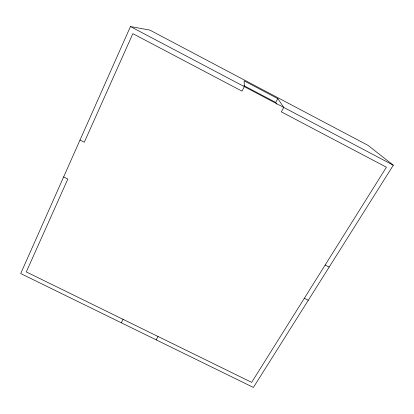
<?xml version="1.0" encoding="UTF-8"?>
<svg xmlns="http://www.w3.org/2000/svg" width="414" height="414" viewBox="0 0 414 414"><rect width="100%" height="100%" fill="white"/><g stroke="black" fill="none" stroke-linecap="round" stroke-linejoin="round"><path stroke-width="0.62" d="M130.441 26.553L20.7 273.55L253.409 387.447L393.3 165.207L368.087 145.397L149.796 30.067L130.441 26.553L393.3 165.207M121.281 322.78L123.072 319.344M276.718 104.105L275.729 102.444L277.799 98.635L244.11 80.839L244.338 86.629L241.988 91.137L132.863 33.658L84.301 142.235L80.016 140.051M156.181 339.863L158.034 336.478M63.632 176.923L67.834 179.045L26.294 271.926L251.676 382.355L386.407 167.209L281.318 111.858L283.756 107.423L277.799 98.635M304.326 298.282L308.28 300.274M325.145 265.038L329.171 267.087M243.815 85.605L275.729 102.444"/></g></svg>
